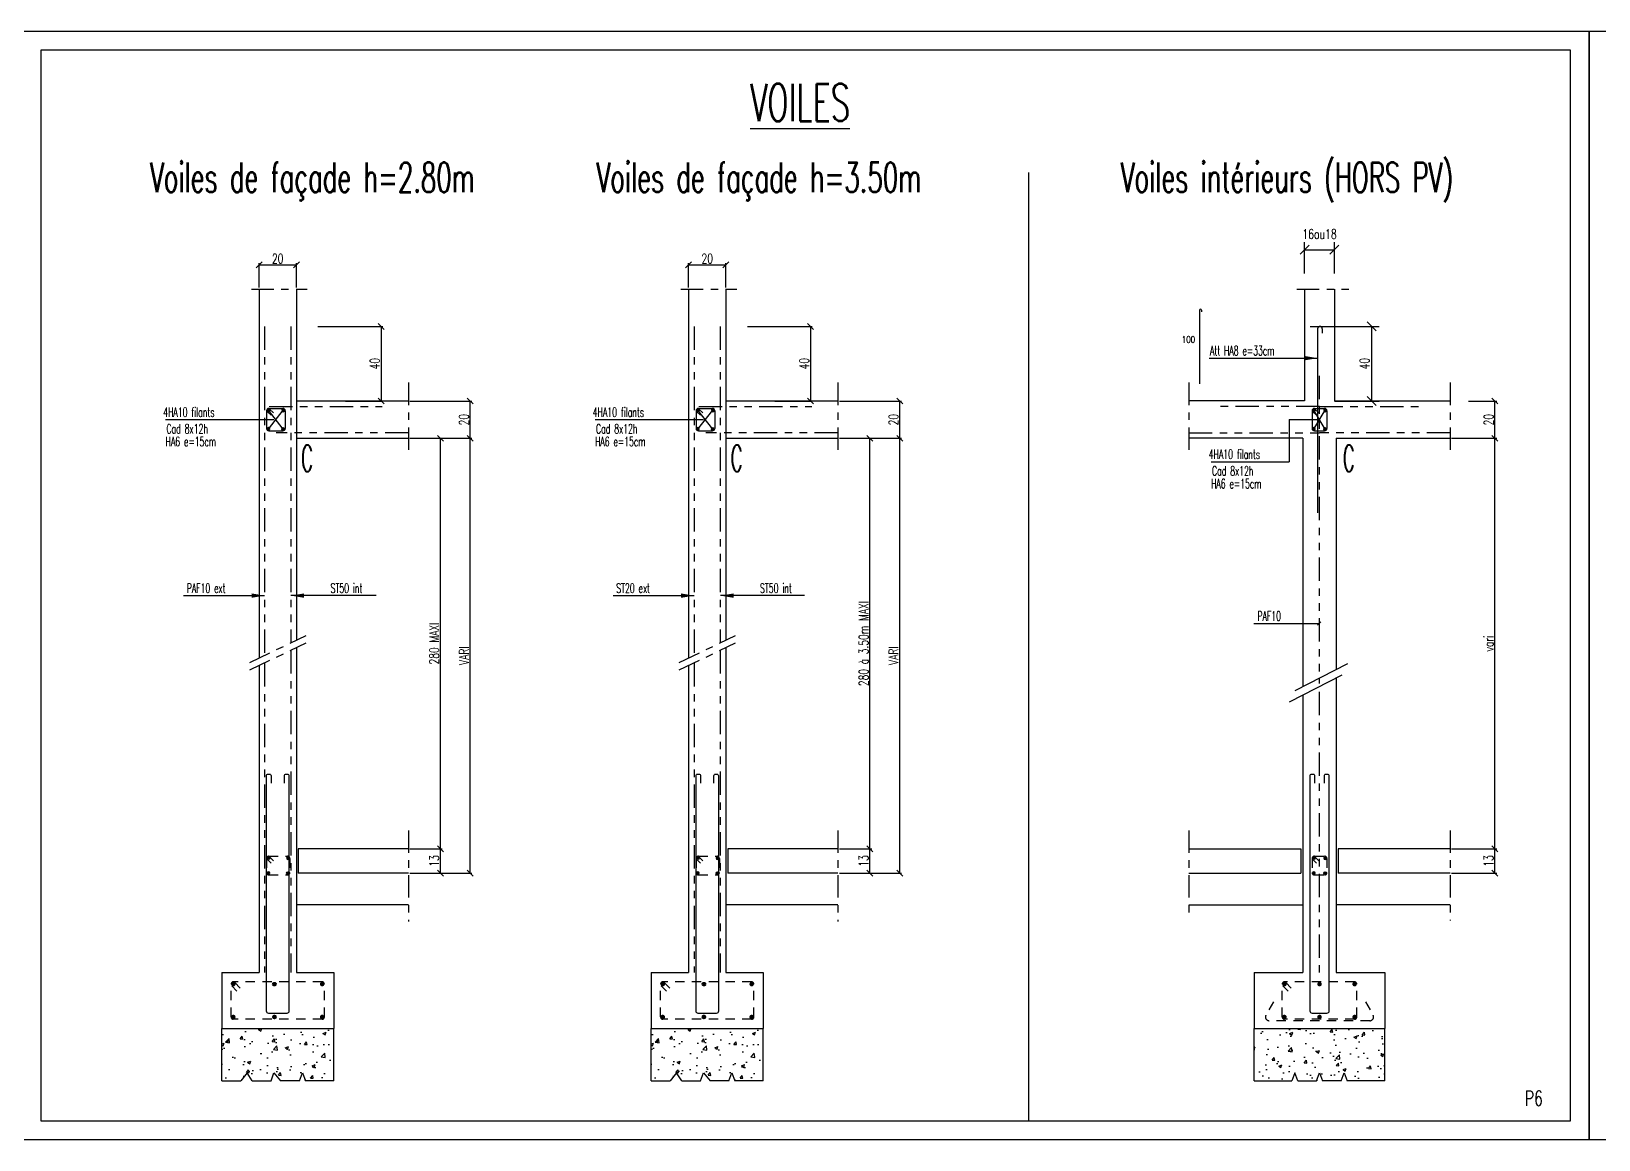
# Model space of a CAD drawing. Extents: x 308 to 787, y -199 to -146.
# Drawn here: x 598.09 to 619.09, y -169.39 to -154.54 of the extents above; entities that cross this region are included whole.
import ezdxf

# ---------------------------------------------------------------- set-up
doc = ezdxf.new("R2010")
doc.units = 0
doc.header["$LTSCALE"] = 0.5
doc.header["$MEASUREMENT"] = 0
for name, pattern in [('AXES2', [1.125, 0.75, -0.125, 0.125, -0.125]), ('DISCONTINU2', [0.375, 0.25, -0.125]), ('PHANTOM2', [1.25, 0.625, -0.125, 0.125, -0.125, 0.125, -0.125])]:
    doc.linetypes.add(name, pattern=pattern)
doc.layers.get('0').update_dxf_attribs({"linetype": 'CONTINUOUS'})
doc.layers.get('DEFPOINTS').update_dxf_attribs({"linetype": 'CONTINUOUS'})
for name, color, linetype in [('AXES', 6, 'AXES2'), ('CADRE-CART', 7, 'CONTINUOUS'), ('COTATION', 7, 'CONTINUOUS'), ('FERRAILLAGE', 1, 'CONTINUOUS'), ('HABILLAGE', 7, 'CONTINUOUS'), ('I84 - FERRAILLAGE', 1, 'CONTINUOUS'), ('POCHAGE', 254, 'CONTINUOUS'), ('RDC', 7, 'DISCONTINU2'), ('Texte', 7, 'CONTINUOUS')]:
    doc.layers.add(name, color=color, linetype=linetype)
doc.styles.add('ROMANS8', font='romans.shx', dxfattribs={"width": 0.7})
doc.styles.get("Standard").update_dxf_attribs({"font": 'txt.shx'})
doc.dimstyles.new('CM-50°', dxfattribs={"dimscale": 0.1, "dimtxt": 1.3, "dimasz": 1.2, "dimexe": 1, "dimexo": 0, "dimgap": 0.3, "dimtad": 1, "dimzin": 0, "dimdsep": 46, "dimtxsty": 'ROMANS8', "dimblk": 'OBLIQUE', "dimcen": 0.5, "dimclrt": 1, "dimazin": 0, "dimtfac": 1, "dimtmove": 2, "dimatfit": 3, "dimfxl": 0, "dimtolj": 1, "dimtzin": 0, "dimarcsym": 0})
doc.dimstyles.new('I84 1-20 cm', dxfattribs={"dimscale": 0.4, "dimtxt": 0.32, "dimasz": 0.2, "dimexe": 0.06, "dimexo": 0.05, "dimgap": 0.05, "dimtad": 1, "dimdec": 1, "dimlfac": 40, "dimzin": 9, "dimdsep": 46, "dimtxsty": 'ROMANS8', "dimblk": 'OBLIQUE', "dimcen": 0.09, "dimclrd": 256, "dimclre": 256, "dimclrt": 1, "dimadec": 0, "dimazin": 0, "dimtfac": 1, "dimtdec": 1, "dimtofl": 0, "dimtmove": 2, "dimatfit": 3, "dimfxl": 0, "dimtolj": 1, "dimtzin": 0, "dimarcsym": 0})

# ---------------------------------------------------------------- blocks, each defined once
blk = doc.blocks.new('A$C27DF6537')
at = {"layer": 'I84 - FERRAILLAGE', "linetype": 'Continuous'}
blk.add_hatch(color=256, dxfattribs=at).paths.add_polyline_path([(0.0075, 0, 1), (-0.0075, 0, 1)])
blk.add_circle((0, 0), 0.0075, dxfattribs=at)
blk = doc.blocks.new('_Oblique')
at = {"layer": 'COTATION', "color": 0, "lineweight": -2}
blk.add_line((-0.5, -0.5), (0.5, 0.5), dxfattribs=at)
blk = doc.blocks.new('*D816')
at = {"layer": 'COTATION', "lineweight": -2, "transparency": 16777216}
for p, q in [((601.932, -158.493), (602.802, -158.493)), ((602.778, -158.493), (602.778, -159.493)), ((602.3, -159.493), (602.802, -159.493))]:
    blk.add_line(p, q, dxfattribs=at)
at = {"layer": 'DEFPOINTS', "color": 0, "transparency": 16777216}
for p in [(601.912, -158.493), (602.28, -159.493), (602.778, -159.493)]:
    blk.add_point(p, dxfattribs=at)
at = {"layer": 'COTATION', "lineweight": -2, "transparency": 16777216, "xscale": 0.08000000000000002, "yscale": 0.08000000000000002, "zscale": 0.08000000000000002}
for p, rotation in [((602.778, -158.493), 90), ((602.778, -159.493), 270)]:
    blk.add_blockref('_Oblique', p, dxfattribs=dict(at, rotation=rotation))
at = {"layer": 'COTATION', "color": 1, "transparency": 16777216, "insert": (602.694, -158.993), "char_height": 0.128, "attachment_point": 5, "rotation": 90, "style": 'ROMANS8'}
blk.add_mtext('\\A1;40', dxfattribs=at)
blk = doc.blocks.new('*D817')
at = {"layer": 'DEFPOINTS', "color": 0, "transparency": 16777216}
for p in [(615.553, -157.466), (615.153, -157.784), (615.553, -157.784)]:
    blk.add_point(p, dxfattribs=at)
at = {"layer": 'FERRAILLAGE', "color": 0, "lineweight": -2, "transparency": 16777216}
for p, q in [((615.153, -157.784), (615.153, -157.366)), ((615.153, -157.466), (615.553, -157.466)), ((615.553, -157.784), (615.553, -157.366))]:
    blk.add_line(p, q, dxfattribs=at)
at = {"layer": 'FERRAILLAGE', "color": 0, "lineweight": -2, "transparency": 16777216, "xscale": 0.12, "yscale": 0.12, "zscale": 0.12, "rotation": 180}
blk.add_blockref('_Oblique', (615.153, -157.466), dxfattribs=at)
at = {"layer": 'FERRAILLAGE', "color": 0, "lineweight": -2, "transparency": 16777216, "xscale": 0.12, "yscale": 0.12, "zscale": 0.12}
blk.add_blockref('_Oblique', (615.553, -157.466), dxfattribs=at)
at = {"layer": 'FERRAILLAGE', "color": 1, "transparency": 16777216, "insert": (615.353, -157.256), "char_height": 0.13, "attachment_point": 5, "style": 'ROMANS8'}
blk.add_mtext('\\A1;16ou18', dxfattribs=at)
blk = doc.blocks.new('*D818')
at = {"layer": 'DEFPOINTS', "color": 0, "transparency": 16777216}
for p in [(615.228, -158.493), (615.553, -159.493), (616.051, -159.493)]:
    blk.add_point(p, dxfattribs=at)
at = {"layer": 'FERRAILLAGE', "color": 0, "lineweight": -2, "transparency": 16777216}
for p, q in [((615.228, -158.493), (616.151, -158.493)), ((616.051, -158.493), (616.051, -159.493)), ((615.553, -159.493), (616.151, -159.493))]:
    blk.add_line(p, q, dxfattribs=at)
at = {"layer": 'FERRAILLAGE', "color": 0, "lineweight": -2, "transparency": 16777216, "xscale": 0.12, "yscale": 0.12, "zscale": 0.12}
for p, rotation in [((616.051, -158.493), 90), ((616.051, -159.493), 270)]:
    blk.add_blockref('_Oblique', p, dxfattribs=dict(at, rotation=rotation))
at = {"layer": 'FERRAILLAGE', "color": 1, "transparency": 16777216, "insert": (615.956, -158.993), "char_height": 0.13, "attachment_point": 5, "rotation": 90, "style": 'ROMANS8'}
blk.add_mtext('\\A1;40', dxfattribs=at)
blk = doc.blocks.new('*D819')
at = {"layer": 'COTATION', "lineweight": -2, "transparency": 16777216}
for p, q in [((617.123, -165.493), (617.727, -165.493)), ((617.703, -165.818), (617.703, -165.493)), ((617.123, -165.818), (617.727, -165.818))]:
    blk.add_line(p, q, dxfattribs=at)
at = {"layer": 'DEFPOINTS', "color": 0, "transparency": 16777216}
for p in [(617.103, -165.493), (617.703, -165.493), (617.103, -165.818)]:
    blk.add_point(p, dxfattribs=at)
at = {"layer": 'COTATION', "lineweight": -2, "transparency": 16777216, "xscale": 0.08000000000000002, "yscale": 0.08000000000000002, "zscale": 0.08000000000000002}
for p, rotation in [((617.703, -165.493), 90), ((617.703, -165.818), 270)]:
    blk.add_blockref('_Oblique', p, dxfattribs=dict(at, rotation=rotation))
at = {"layer": 'COTATION', "color": 1, "transparency": 16777216, "insert": (617.619, -165.655), "char_height": 0.128, "attachment_point": 5, "rotation": 90, "style": 'ROMANS8'}
blk.add_mtext('\\A1;13', dxfattribs=at)
blk = doc.blocks.new('*D820')
at = {"layer": 'COTATION', "lineweight": -2, "transparency": 16777216}
for p, q in [((617.123, -159.993), (617.727, -159.993)), ((617.703, -165.493), (617.703, -159.993)), ((617.123, -165.493), (617.727, -165.493))]:
    blk.add_line(p, q, dxfattribs=at)
at = {"layer": 'DEFPOINTS', "color": 0, "transparency": 16777216}
for p in [(617.103, -159.993), (617.703, -159.993), (617.103, -165.493)]:
    blk.add_point(p, dxfattribs=at)
at = {"layer": 'COTATION', "lineweight": -2, "transparency": 16777216, "xscale": 0.08000000000000002, "yscale": 0.08000000000000002, "zscale": 0.08000000000000002}
for p, rotation in [((617.703, -159.993), 90), ((617.703, -165.493), 270)]:
    blk.add_blockref('_Oblique', p, dxfattribs=dict(at, rotation=rotation))
at = {"layer": 'COTATION', "color": 1, "transparency": 16777216, "insert": (617.619, -162.743), "char_height": 0.128, "attachment_point": 5, "rotation": 90, "style": 'ROMANS8'}
blk.add_mtext('\\A1;vari', dxfattribs=at)
blk = doc.blocks.new('*D804')
at = {"layer": 'DEFPOINTS', "color": 0, "transparency": 16777216}
for p in [(603.144, -165.493), (603.574, -165.493), (603.144, -165.818)]:
    blk.add_point(p, dxfattribs=at)
at = {"layer": 'POCHAGE', "lineweight": -2, "transparency": 16777216}
for p, q in [((603.164, -165.493), (603.598, -165.493)), ((603.574, -165.818), (603.574, -165.493)), ((603.164, -165.818), (603.598, -165.818))]:
    blk.add_line(p, q, dxfattribs=at)
at = {"layer": 'POCHAGE', "lineweight": -2, "transparency": 16777216, "xscale": 0.08000000000000002, "yscale": 0.08000000000000002, "zscale": 0.08000000000000002}
for p, rotation in [((603.574, -165.493), 90), ((603.574, -165.818), 270)]:
    blk.add_blockref('_Oblique', p, dxfattribs=dict(at, rotation=rotation))
at = {"layer": 'POCHAGE', "color": 1, "transparency": 16777216, "insert": (603.49, -165.655), "char_height": 0.128, "attachment_point": 5, "rotation": 90, "style": 'ROMANS8'}
blk.add_mtext('\\A1;13', dxfattribs=at)
blk = doc.blocks.new('*D805')
at = {"layer": 'COTATION', "lineweight": -2, "transparency": 16777216}
for p, q in [((603.164, -159.993), (603.598, -159.993)), ((603.574, -165.493), (603.574, -159.993)), ((603.164, -165.493), (603.598, -165.493))]:
    blk.add_line(p, q, dxfattribs=at)
at = {"layer": 'DEFPOINTS', "color": 0, "transparency": 16777216}
for p in [(603.144, -159.993), (603.574, -159.993), (603.144, -165.493)]:
    blk.add_point(p, dxfattribs=at)
at = {"layer": 'COTATION', "lineweight": -2, "transparency": 16777216, "xscale": 0.08000000000000002, "yscale": 0.08000000000000002, "zscale": 0.08000000000000002}
for p, rotation in [((603.574, -159.993), 90), ((603.574, -165.493), 270)]:
    blk.add_blockref('_Oblique', p, dxfattribs=dict(at, rotation=rotation))
at = {"layer": 'COTATION', "color": 1, "transparency": 16777216, "insert": (603.49, -162.743), "char_height": 0.128, "attachment_point": 5, "rotation": 90, "style": 'ROMANS8'}
blk.add_mtext('\\A1;280 MAXI', dxfattribs=at)
blk = doc.blocks.new('*D806')
at = {"layer": 'COTATION', "lineweight": -2, "transparency": 16777216}
for p, q in [((603.411, -159.993), (603.997, -159.993)), ((603.973, -165.818), (603.973, -159.993)), ((603.395, -165.818), (603.997, -165.818))]:
    blk.add_line(p, q, dxfattribs=at)
at = {"layer": 'DEFPOINTS', "color": 0, "transparency": 16777216}
for p in [(603.391, -159.993), (603.973, -159.993), (603.375, -165.818)]:
    blk.add_point(p, dxfattribs=at)
at = {"layer": 'COTATION', "lineweight": -2, "transparency": 16777216, "xscale": 0.08000000000000002, "yscale": 0.08000000000000002, "zscale": 0.08000000000000002}
for p, rotation in [((603.973, -159.993), 90), ((603.973, -165.818), 270)]:
    blk.add_blockref('_Oblique', p, dxfattribs=dict(at, rotation=rotation))
at = {"layer": 'COTATION', "color": 1, "transparency": 16777216, "insert": (603.889, -162.905), "char_height": 0.128, "attachment_point": 5, "rotation": 90, "style": 'ROMANS8'}
blk.add_mtext('\\A1;VARI', dxfattribs=at)
blk = doc.blocks.new('*D807')
at = {"layer": 'COTATION', "lineweight": -2, "transparency": 16777216}
for p, q in [((603.164, -159.493), (603.997, -159.493)), ((603.973, -159.993), (603.973, -159.493)), ((603.411, -159.993), (603.997, -159.993))]:
    blk.add_line(p, q, dxfattribs=at)
at = {"layer": 'DEFPOINTS', "color": 0, "transparency": 16777216}
for p in [(603.144, -159.493), (603.973, -159.493), (603.391, -159.993)]:
    blk.add_point(p, dxfattribs=at)
at = {"layer": 'COTATION', "lineweight": -2, "transparency": 16777216, "xscale": 0.08000000000000002, "yscale": 0.08000000000000002, "zscale": 0.08000000000000002}
for p, rotation in [((603.973, -159.493), 90), ((603.973, -159.993), 270)]:
    blk.add_blockref('_Oblique', p, dxfattribs=dict(at, rotation=rotation))
at = {"layer": 'COTATION', "color": 1, "transparency": 16777216, "insert": (603.889, -159.743), "char_height": 0.128, "attachment_point": 5, "rotation": 90, "style": 'ROMANS8'}
blk.add_mtext('\\A1;20', dxfattribs=at)
blk = doc.blocks.new('*D808')
at = {"layer": 'COTATION', "lineweight": -2, "transparency": 16777216}
for p, q in [((601.144, -157.973), (601.144, -157.645)), ((601.144, -157.669), (601.644, -157.669)), ((601.644, -157.973), (601.644, -157.645))]:
    blk.add_line(p, q, dxfattribs=at)
at = {"layer": 'DEFPOINTS', "color": 0, "transparency": 16777216}
for p in [(601.644, -157.669), (601.144, -157.993), (601.644, -157.993)]:
    blk.add_point(p, dxfattribs=at)
at = {"layer": 'COTATION', "lineweight": -2, "transparency": 16777216, "xscale": 0.08000000000000002, "yscale": 0.08000000000000002, "zscale": 0.08000000000000002, "rotation": 180}
blk.add_blockref('_Oblique', (601.144, -157.669), dxfattribs=at)
at = {"layer": 'COTATION', "lineweight": -2, "transparency": 16777216, "xscale": 0.08000000000000002, "yscale": 0.08000000000000002, "zscale": 0.08000000000000002}
blk.add_blockref('_Oblique', (601.644, -157.669), dxfattribs=at)
at = {"layer": 'COTATION', "color": 1, "transparency": 16777216, "insert": (601.394, -157.585), "char_height": 0.128, "attachment_point": 5, "style": 'ROMANS8'}
blk.add_mtext('\\A1;20', dxfattribs=at)
blk = doc.blocks.new('*D809')
at = {"layer": 'COTATION', "lineweight": -2, "transparency": 16777216}
for p, q in [((617.347, -159.493), (617.727, -159.493)), ((617.703, -159.993), (617.703, -159.493)), ((617.123, -159.993), (617.727, -159.993))]:
    blk.add_line(p, q, dxfattribs=at)
at = {"layer": 'DEFPOINTS', "color": 0, "transparency": 16777216}
for p in [(617.327, -159.493), (617.703, -159.493), (617.103, -159.993)]:
    blk.add_point(p, dxfattribs=at)
at = {"layer": 'COTATION', "lineweight": -2, "transparency": 16777216, "xscale": 0.08000000000000002, "yscale": 0.08000000000000002, "zscale": 0.08000000000000002}
for p, rotation in [((617.703, -159.493), 90), ((617.703, -159.993), 270)]:
    blk.add_blockref('_Oblique', p, dxfattribs=dict(at, rotation=rotation))
at = {"layer": 'COTATION', "color": 1, "transparency": 16777216, "insert": (617.619, -159.743), "char_height": 0.128, "attachment_point": 5, "rotation": 90, "style": 'ROMANS8'}
blk.add_mtext('\\A1;20', dxfattribs=at)
blk = doc.blocks.new('*D810')
at = {"layer": 'COTATION', "lineweight": -2, "transparency": 16777216}
for p, q in [((607.687, -158.493), (608.557, -158.493)), ((608.533, -158.493), (608.533, -159.493)), ((608.055, -159.493), (608.557, -159.493))]:
    blk.add_line(p, q, dxfattribs=at)
at = {"layer": 'DEFPOINTS', "color": 0, "transparency": 16777216}
for p in [(607.667, -158.493), (608.035, -159.493), (608.533, -159.493)]:
    blk.add_point(p, dxfattribs=at)
at = {"layer": 'COTATION', "lineweight": -2, "transparency": 16777216, "xscale": 0.08000000000000002, "yscale": 0.08000000000000002, "zscale": 0.08000000000000002}
for p, rotation in [((608.533, -158.493), 90), ((608.533, -159.493), 270)]:
    blk.add_blockref('_Oblique', p, dxfattribs=dict(at, rotation=rotation))
at = {"layer": 'COTATION', "color": 1, "transparency": 16777216, "insert": (608.449, -158.993), "char_height": 0.128, "attachment_point": 5, "rotation": 90, "style": 'ROMANS8'}
blk.add_mtext('\\A1;40', dxfattribs=at)
blk = doc.blocks.new('*D811')
at = {"layer": 'COTATION', "lineweight": -2, "transparency": 16777216}
for p, q in [((608.919, -165.493), (609.353, -165.493)), ((609.329, -165.818), (609.329, -165.493)), ((608.919, -165.818), (609.353, -165.818))]:
    blk.add_line(p, q, dxfattribs=at)
at = {"layer": 'DEFPOINTS', "color": 0, "transparency": 16777216}
for p in [(608.899, -165.493), (609.329, -165.493), (608.899, -165.818)]:
    blk.add_point(p, dxfattribs=at)
at = {"layer": 'COTATION', "lineweight": -2, "transparency": 16777216, "xscale": 0.08000000000000002, "yscale": 0.08000000000000002, "zscale": 0.08000000000000002}
for p, rotation in [((609.329, -165.493), 90), ((609.329, -165.818), 270)]:
    blk.add_blockref('_Oblique', p, dxfattribs=dict(at, rotation=rotation))
at = {"layer": 'COTATION', "color": 1, "transparency": 16777216, "insert": (609.245, -165.655), "char_height": 0.128, "attachment_point": 5, "rotation": 90, "style": 'ROMANS8'}
blk.add_mtext('\\A1;13', dxfattribs=at)
blk = doc.blocks.new('*D812')
at = {"layer": 'COTATION', "lineweight": -2, "transparency": 16777216}
for p, q in [((608.919, -159.993), (609.353, -159.993)), ((609.329, -165.493), (609.329, -159.993)), ((608.919, -165.493), (609.353, -165.493))]:
    blk.add_line(p, q, dxfattribs=at)
at = {"layer": 'DEFPOINTS', "color": 0, "transparency": 16777216}
for p in [(608.899, -159.993), (609.329, -159.993), (608.899, -165.493)]:
    blk.add_point(p, dxfattribs=at)
at = {"layer": 'COTATION', "lineweight": -2, "transparency": 16777216, "xscale": 0.08000000000000002, "yscale": 0.08000000000000002, "zscale": 0.08000000000000002}
for p, rotation in [((609.329, -159.993), 90), ((609.329, -165.493), 270)]:
    blk.add_blockref('_Oblique', p, dxfattribs=dict(at, rotation=rotation))
at = {"layer": 'COTATION', "color": 1, "transparency": 16777216, "insert": (609.245, -162.743), "char_height": 0.128, "attachment_point": 5, "rotation": 90, "style": 'ROMANS8'}
blk.add_mtext('\\A1;280 à 3.50m MAXI', dxfattribs=at)
blk = doc.blocks.new('*D813')
at = {"layer": 'COTATION', "lineweight": -2, "transparency": 16777216}
for p, q in [((609.166, -159.993), (609.752, -159.993)), ((609.728, -165.818), (609.728, -159.993)), ((609.15, -165.818), (609.752, -165.818))]:
    blk.add_line(p, q, dxfattribs=at)
at = {"layer": 'DEFPOINTS', "color": 0, "transparency": 16777216}
for p in [(609.146, -159.993), (609.728, -159.993), (609.13, -165.818)]:
    blk.add_point(p, dxfattribs=at)
at = {"layer": 'COTATION', "lineweight": -2, "transparency": 16777216, "xscale": 0.08000000000000002, "yscale": 0.08000000000000002, "zscale": 0.08000000000000002}
for p, rotation in [((609.728, -159.993), 90), ((609.728, -165.818), 270)]:
    blk.add_blockref('_Oblique', p, dxfattribs=dict(at, rotation=rotation))
at = {"layer": 'COTATION', "color": 1, "transparency": 16777216, "insert": (609.644, -162.905), "char_height": 0.128, "attachment_point": 5, "rotation": 90, "style": 'ROMANS8'}
blk.add_mtext('\\A1;VARI', dxfattribs=at)
blk = doc.blocks.new('*D814')
at = {"layer": 'COTATION', "lineweight": -2, "transparency": 16777216}
for p, q in [((608.919, -159.493), (609.752, -159.493)), ((609.728, -159.993), (609.728, -159.493)), ((609.166, -159.993), (609.752, -159.993))]:
    blk.add_line(p, q, dxfattribs=at)
at = {"layer": 'DEFPOINTS', "color": 0, "transparency": 16777216}
for p in [(608.899, -159.493), (609.728, -159.493), (609.146, -159.993)]:
    blk.add_point(p, dxfattribs=at)
at = {"layer": 'COTATION', "lineweight": -2, "transparency": 16777216, "xscale": 0.08000000000000002, "yscale": 0.08000000000000002, "zscale": 0.08000000000000002}
for p, rotation in [((609.728, -159.493), 90), ((609.728, -159.993), 270)]:
    blk.add_blockref('_Oblique', p, dxfattribs=dict(at, rotation=rotation))
at = {"layer": 'COTATION', "color": 1, "transparency": 16777216, "insert": (609.644, -159.743), "char_height": 0.128, "attachment_point": 5, "rotation": 90, "style": 'ROMANS8'}
blk.add_mtext('\\A1;20', dxfattribs=at)
blk = doc.blocks.new('*D815')
at = {"layer": 'COTATION', "lineweight": -2, "transparency": 16777216}
for p, q in [((606.899, -157.973), (606.899, -157.645)), ((606.899, -157.669), (607.399, -157.669)), ((607.399, -157.973), (607.399, -157.645))]:
    blk.add_line(p, q, dxfattribs=at)
at = {"layer": 'DEFPOINTS', "color": 0, "transparency": 16777216}
for p in [(607.399, -157.669), (606.899, -157.993), (607.399, -157.993)]:
    blk.add_point(p, dxfattribs=at)
at = {"layer": 'COTATION', "lineweight": -2, "transparency": 16777216, "xscale": 0.08000000000000002, "yscale": 0.08000000000000002, "zscale": 0.08000000000000002, "rotation": 180}
blk.add_blockref('_Oblique', (606.899, -157.669), dxfattribs=at)
at = {"layer": 'COTATION', "lineweight": -2, "transparency": 16777216, "xscale": 0.08000000000000002, "yscale": 0.08000000000000002, "zscale": 0.08000000000000002}
blk.add_blockref('_Oblique', (607.399, -157.669), dxfattribs=at)
at = {"layer": 'COTATION', "color": 1, "transparency": 16777216, "insert": (607.149, -157.585), "char_height": 0.128, "attachment_point": 5, "style": 'ROMANS8'}
blk.add_mtext('\\A1;20', dxfattribs=at)

msp = doc.modelspace()

# ---------------------------------------------------------------- hatches: boundary and pattern name
at = {"layer": 'FERRAILLAGE'}
h = msp.add_hatch(dxfattribs=at)
h.set_pattern_fill('AR-CONC', scale=0.06, style=0)
h.set_pattern_definition([(50, (517.7812, -250.01714), (0.4303561, -0.0376513), [0.045, -0.495]), (355, (517.7812, -250.01714), (-0.0832508, 0.4513153), [0.036, -0.396]), (100.4514, (517.81705, -250.0203), (0.3471056, 0.4136637), [0.0382441, -0.4206853]), (46.1842, (517.7812, -249.89714), (0.6403446, -0.0993114), [0.0675, -0.7425]), (96.6356, (517.83455, -249.9054), (0.5607976, 0.5844707), [0.057366, -0.6310278]), (351.1842, (517.7812, -249.89714), (0.560797, 0.584471), [0.054, -0.594]), (21, (517.8412, -249.92714), (0.3581442, -0.2415713), [0.045, -0.495]), (326, (517.8412, -249.92714), (0.1459892, 0.43509), [0.036, -0.396]), (71.4514, (517.87103, -249.94727), (0.5041336, 0.1935183), [0.0382441, -0.4206853]), (37.5, (517.78118, -250.01714), (0.00729591, 0.19973631), [0, -0.3912, 0, -0.402, 0, -0.3975]), (7.5, (517.78118, -250.01714), (0.15784172, 0.23664703), [0, -0.2292, 0, -0.3822, 0, -0.1515]), (327.5, (517.64738, -250.01714), (0.32029346, -0.01353292), [0, -0.15, 0, -0.468, 0, -0.621]), (317.5, (517.58738, -250.01714), (0.3499117, 0.060063), [0, -0.195, 0, -0.3108, 0, -0.441])])
h.paths.add_polyline_path([(600.644, -167.9012), (600.644, -168.6012), (600.899, -168.6012), (600.9839, -168.4945), (601.0529, -168.6012), (601.304, -168.6012), (601.344, -168.4945), (601.4329, -168.6012), (601.6852, -168.6012), (601.7253, -168.4944), (601.7641, -168.6012), (602.144, -168.6012), (602.144, -167.9012)])
h = msp.add_hatch(dxfattribs=at)
h.set_pattern_fill('AR-CONC', scale=0.06, style=0)
h.set_pattern_definition([(50, (523.53606, -250.01714), (0.4303561, -0.0376513), [0.045, -0.495]), (355, (523.53606, -250.01714), (-0.0832508, 0.4513153), [0.036, -0.396]), (100.4514, (523.57192, -250.0203), (0.3471056, 0.4136637), [0.0382441, -0.4206853]), (46.1842, (523.53606, -249.89714), (0.6403446, -0.0993114), [0.0675, -0.7425]), (96.6356, (523.5894, -249.9054), (0.5607976, 0.5844707), [0.057366, -0.6310278]), (351.1842, (523.53606, -249.89714), (0.560797, 0.584471), [0.054, -0.594]), (21, (523.59606, -249.92714), (0.3581442, -0.2415713), [0.045, -0.495]), (326, (523.59606, -249.92714), (0.1459892, 0.43509), [0.036, -0.396]), (71.4514, (523.6259, -249.94727), (0.5041336, 0.1935183), [0.0382441, -0.4206853]), (37.5, (523.53606, -250.01714), (0.00729591, 0.19973631), [0, -0.3912, 0, -0.402, 0, -0.3975]), (7.5, (523.53606, -250.01714), (0.15784172, 0.23664703), [0, -0.2292, 0, -0.3822, 0, -0.1515]), (327.5, (523.40226, -250.01714), (0.32029346, -0.01353292), [0, -0.15, 0, -0.468, 0, -0.621]), (317.5, (523.34226, -250.01714), (0.3499117, 0.060063), [0, -0.195, 0, -0.3108, 0, -0.441])])
h.paths.add_polyline_path([(606.3989, -167.9012), (606.3989, -168.6012), (606.6538, -168.6012), (606.7387, -168.4945), (606.8077, -168.6012), (607.0588, -168.6012), (607.0989, -168.4945), (607.1877, -168.6012), (607.4401, -168.6012), (607.4801, -168.4944), (607.519, -168.6012), (607.8989, -168.6012), (607.8989, -167.9012)])
h = msp.add_hatch(dxfattribs=at)
h.set_pattern_fill('AR-CONC', scale=0.06, style=0)
h.set_pattern_definition([(50, (584.91067, -169.71185), (0.430356, -0.0376513), [0.045, -0.495]), (355, (584.91067, -169.71185), (-0.083251, 0.451315), [0.036, -0.396]), (100.4514, (584.94653, -169.715), (0.3471056, 0.413664), [0.038244, -0.420685]), (46.1842, (584.91067, -169.59185), (0.640345, -0.099311), [0.0675, -0.7425]), (96.6356, (584.964, -169.6001), (0.560798, 0.584471), [0.057366, -0.631028]), (351.1842, (584.91067, -169.59185), (0.560797, 0.584471), [0.054, -0.594]), (21, (584.97067, -169.62185), (0.3581442, -0.2415713), [0.045, -0.495]), (326, (584.97067, -169.62185), (0.145989, 0.43509), [0.036, -0.396]), (71.4514, (585.0005, -169.642), (0.5041336, 0.1935183), [0.038244, -0.420685]), (37.5, (584.91067, -169.71185), (0.0072959, 0.1997363), [0, -0.3912, 0, -0.402, 0, -0.3975]), (7.5, (584.91067, -169.71185), (0.1578417, 0.236647), [0, -0.2292, 0, -0.3822, 0, -0.1515]), (327.5, (584.77687, -169.71185), (0.3202935, -0.0135329), [0, -0.15, 0, -0.468, 0, -0.621]), (317.5, (584.71687, -169.71185), (0.3499117, 0.060063), [0, -0.195, 0, -0.3108, 0, -0.441])])
h.paths.add_polyline_path([(614.4777, -167.9012), (614.4777, -168.6012), (614.9827, -168.6012), (615.0215, -168.4945), (615.0616, -168.6012), (615.3127, -168.6012), (615.3527, -168.4945), (615.3916, -168.6012), (615.6439, -168.6012), (615.684, -168.4945), (615.7228, -168.6012), (616.2277, -168.6012), (616.2277, -167.9012)])

# ---------------------------------------------------------------- linework, layer by layer
at = {"color": 4}
for points in [[(618.9678, -169.39), (618.9678, -154.54), (597.9678, -154.54), (597.9678, -169.39)], [(639.9678, -169.39), (639.9678, -154.54), (618.9678, -154.54), (618.9678, -169.39)]]:
    msp.add_lwpolyline(points, close=True, dxfattribs=at)
at = {"color": 7}
msp.add_lwpolyline([(598.2178, -169.14), (618.7178, -169.14), (618.7178, -154.79), (598.2178, -154.79)], close=True, dxfattribs=at)
at = {"layer": 'AXES', "color": 6, "ltscale": 0.8}
for p, q in [((601.0404, -157.9928), (601.7889, -157.9928)), ((606.7953, -157.9928), (607.5437, -157.9928)), ((615.0491, -157.9928), (615.7476, -157.9928)), ((603.144, -159.2465), (603.144, -160.1999)), ((608.8989, -159.2465), (608.8989, -160.1999)), ((613.6027, -159.2465), (613.6027, -160.2)), ((613.6027, -159.2465), (613.6027, -160.2)), ((617.1027, -159.2465), (617.1027, -160.2)), ((601.0188, -162.9968), (601.7739, -162.6353)), ((601.0188, -163.0968), (601.7739, -162.7353)), ((606.7737, -162.9968), (607.5288, -162.6353)), ((606.7737, -163.0968), (607.5288, -162.7353)), ((603.144, -165.2465), (603.144, -166.4676)), ((608.8989, -165.2465), (608.8989, -166.4676)), ((613.6027, -165.2465), (613.6027, -166.4049)), ((617.1027, -165.2465), (617.1027, -166.4536))]:
    msp.add_line(p, q, dxfattribs=at)
at = {"layer": 'CADRE-CART'}
msp.add_line((611.4591, -169.14), (611.4591, -156.4294), dxfattribs=at)
at = {"layer": 'FERRAILLAGE', "color": 3}
for p, q in [((601.144, -157.9928), (601.144, -162.9369)), ((601.644, -157.9928), (601.644, -162.6975)), ((606.8989, -157.9928), (606.8989, -162.9369)), ((607.3989, -157.9928), (607.3989, -162.6975)), ((615.1527, -157.9928), (615.1527, -159.4928)), ((615.5527, -157.9928), (615.5527, -159.4928)), ((601.644, -159.4928), (603.144, -159.4928)), ((607.3989, -159.4928), (608.8989, -159.4928)), ((615.1527, -159.4928), (613.6027, -159.4928)), ((615.5527, -159.4928), (617.1027, -159.4928)), ((601.644, -159.9928), (603.144, -159.9928)), ((607.3989, -159.9928), (608.8989, -159.9928)), ((615.1277, -159.9928), (613.6027, -159.9928)), ((615.1277, -159.9928), (615.1277, -163.3186)), ((615.5777, -159.9928), (617.1027, -159.9928)), ((615.5777, -159.9928), (615.5777, -163.0879)), ((601.644, -162.7974), (601.644, -167.1512)), ((607.3989, -162.7974), (607.3989, -167.1512)), ((601.144, -163.0368), (601.144, -167.1512)), ((606.8989, -163.0368), (606.8989, -167.1512)), ((615.5777, -163.2003), (615.5777, -167.1512)), ((615.1277, -163.431), (615.1277, -167.1512)), ((600.644, -167.1512), (601.144, -167.1512)), ((600.644, -167.1512), (600.644, -167.9012)), ((601.644, -167.1512), (602.144, -167.1512)), ((602.144, -167.1512), (602.144, -167.9012)), ((606.3989, -167.1512), (606.8989, -167.1512)), ((606.3989, -167.1512), (606.3989, -167.9012)), ((607.3989, -167.1512), (607.8989, -167.1512)), ((607.8989, -167.1512), (607.8989, -167.9012)), ((614.4777, -167.1512), (615.1277, -167.1512)), ((614.4777, -167.1512), (614.4777, -167.9012)), ((615.5777, -167.1512), (616.2277, -167.1512)), ((616.2277, -167.1512), (616.2277, -167.9012)), ((600.644, -167.9012), (602.144, -167.9012)), ((600.644, -168.6012), (600.644, -167.9012)), ((602.144, -168.6012), (602.144, -167.9012)), ((606.3989, -167.9012), (607.8989, -167.9012)), ((606.3989, -168.6012), (606.3989, -167.9012)), ((607.8989, -168.6012), (607.8989, -167.9012)), ((614.4777, -167.9012), (616.2277, -167.9012)), ((614.4777, -168.6012), (614.4777, -167.9012)), ((616.2277, -168.6012), (616.2277, -167.9012)), ((600.644, -168.6012), (600.899, -168.6012)), ((600.9839, -168.4945), (600.899, -168.6012)), ((601.0529, -168.6012), (600.9839, -168.4945)), ((601.0529, -168.6012), (601.3052, -168.6012)), ((601.304, -168.6012), (601.344, -168.4945)), ((601.344, -168.4945), (601.4329, -168.6012)), ((601.6852, -168.6012), (601.4329, -168.6012)), ((601.6852, -168.6012), (601.7253, -168.4944)), ((601.7253, -168.4944), (601.7641, -168.6012)), ((602.144, -168.6012), (601.7641, -168.6012)), ((606.3989, -168.6012), (606.6538, -168.6012)), ((606.7387, -168.4945), (606.6538, -168.6012)), ((606.8077, -168.6012), (606.7387, -168.4945)), ((606.8077, -168.6012), (607.0601, -168.6012)), ((607.0588, -168.6012), (607.0989, -168.4945)), ((607.0989, -168.4945), (607.1877, -168.6012)), ((607.4401, -168.6012), (607.1877, -168.6012)), ((607.4401, -168.6012), (607.4801, -168.4944)), ((607.4801, -168.4944), (607.519, -168.6012)), ((607.8989, -168.6012), (607.519, -168.6012)), ((614.4777, -168.6012), (614.9827, -168.6012)), ((615.0215, -168.4945), (614.9827, -168.6012)), ((615.0616, -168.6012), (615.0215, -168.4945)), ((615.0616, -168.6012), (615.3139, -168.6012)), ((615.3127, -168.6012), (615.3527, -168.4945)), ((615.3527, -168.4945), (615.3916, -168.6012)), ((615.6439, -168.6012), (615.3916, -168.6012)), ((615.6439, -168.6012), (615.684, -168.4945)), ((615.684, -168.4945), (615.7228, -168.6012)), ((616.2277, -168.6012), (615.7228, -168.6012))]:
    msp.add_line(p, q, dxfattribs=at)
at = {"layer": 'FERRAILLAGE'}
for p, q in [((613.7467, -158.2754), (613.7467, -159.2629)), ((613.7717, -158.2754), (613.7717, -158.2988)), ((615.3277, -158.5241), (615.3277, -160.9928)), ((615.3902, -158.5241), (615.3902, -158.5827)), ((601.2753, -159.5928), (601.4628, -159.5928)), ((607.0302, -159.5928), (607.2177, -159.5928)), ((615.284, -159.5928), (615.4215, -159.5928)), ((601.244, -159.6241), (601.244, -159.8616)), ((601.2515, -159.6314), (601.3049, -159.6833)), ((601.2828, -159.6001), (601.3361, -159.6521)), ((601.494, -159.624), (601.494, -159.8615)), ((606.9989, -159.6241), (606.9989, -159.8616)), ((607.0064, -159.6314), (607.0598, -159.6833)), ((607.0377, -159.6001), (607.091, -159.6521)), ((607.2489, -159.624), (607.2489, -159.8615)), ((615.2527, -159.6241), (615.2527, -159.8616)), ((615.2603, -159.6314), (615.3136, -159.6833)), ((615.2915, -159.6001), (615.3449, -159.6521)), ((615.4527, -159.6241), (615.4527, -159.8616)), ((601.2753, -159.8928), (601.4628, -159.8928)), ((607.0302, -159.8928), (607.2177, -159.8928)), ((615.284, -159.8928), (615.4215, -159.8928))]:
    msp.add_line(p, q, dxfattribs=at)
at = {"layer": 'FERRAILLAGE', "linetype": 'PHANTOM2'}
for p, q in [((601.219, -158.4928), (601.219, -162.8942)), ((601.569, -158.4928), (601.569, -162.7334)), ((606.9739, -158.4928), (606.9739, -162.8942)), ((607.3239, -158.4928), (607.3239, -162.7334)), ((615.3468, -159.1538), (615.3468, -163.2793)), ((601.2796, -159.5678), (602.794, -159.5678)), ((607.0344, -159.5678), (608.5489, -159.5678)), ((615.3527, -159.5678), (613.9527, -159.5678)), ((615.3527, -159.5678), (616.7527, -159.5678)), ((603.144, -159.9178), (601.3748, -159.9178)), ((608.8989, -159.9178), (607.1297, -159.9178)), ((613.6027, -159.9178), (615.3527, -159.9178)), ((617.1027, -159.9178), (615.3527, -159.9178)), ((601.569, -162.8333), (601.569, -167.1512)), ((607.3239, -162.8333), (607.3239, -167.1512)), ((601.219, -163.0065), (601.219, -167.1512)), ((606.9739, -163.0065), (606.9739, -167.1512)), ((615.3468, -163.3917), (615.3468, -167.1512))]:
    msp.add_line(p, q, dxfattribs=at)
at = {"layer": 'FERRAILLAGE', "color": 7}
for p, q in [((613.8762, -158.9189), (615.3277, -158.9189)), ((599.8925, -159.7428), (601.344, -159.7428)), ((601.4689, -159.8683), (601.2692, -159.6173)), ((601.2692, -159.8683), (601.4689, -159.6173)), ((605.6473, -159.7428), (607.0989, -159.7428)), ((607.2237, -159.8683), (607.0241, -159.6173)), ((607.0241, -159.8683), (607.2237, -159.6173)), ((614.9464, -159.7428), (614.9464, -160.3069)), ((614.9464, -159.7428), (615.3527, -159.7428)), ((615.4276, -159.8683), (615.2779, -159.6173)), ((615.2779, -159.8683), (615.4276, -159.6173)), ((613.9012, -160.3069), (614.9464, -160.3069)), ((600.1321, -162.1006), (601.219, -162.1006)), ((602.7147, -162.1006), (601.5715, -162.1006)), ((605.887, -162.1006), (606.9739, -162.1006)), ((608.4523, -162.1006), (607.3264, -162.1006)), ((614.4746, -162.4738), (615.3468, -162.4738)), ((603.144, -166.2428), (601.644, -166.2428)), ((608.8989, -166.2428), (607.3989, -166.2428)), ((613.6027, -166.2428), (615.1277, -166.2428)), ((617.1027, -166.2428), (615.5777, -166.2428))]:
    msp.add_line(p, q, dxfattribs=at)
at = {"layer": 'FERRAILLAGE', "color": 6}
for p, q in [((614.9501, -163.522), (615.6552, -163.1606)), ((615.0275, -163.37), (615.7326, -163.0085))]:
    msp.add_line(p, q, dxfattribs=at)
at = {"layer": 'FERRAILLAGE', "linetype": 'DISCONTINU2'}
for p, q in [((601.244, -165.6241), (601.244, -165.8116)), ((601.2515, -165.6314), (601.3049, -165.6833)), ((601.2753, -165.5928), (601.5255, -165.5928)), ((601.2828, -165.6001), (601.3361, -165.6521)), ((601.5568, -165.624), (601.5568, -165.8115)), ((606.9989, -165.6241), (606.9989, -165.8116)), ((607.0064, -165.6314), (607.0598, -165.6833)), ((607.0302, -165.5928), (607.2804, -165.5928)), ((607.0377, -165.6001), (607.091, -165.6521)), ((607.3116, -165.624), (607.3116, -165.8115)), ((615.2527, -165.6241), (615.2527, -165.8116)), ((615.2603, -165.6314), (615.3136, -165.6833)), ((615.284, -165.5928), (615.4215, -165.5928)), ((615.2915, -165.6001), (615.3449, -165.6521)), ((615.4527, -165.6241), (615.4527, -165.8116)), ((601.2753, -165.8428), (601.5255, -165.8428)), ((607.0302, -165.8428), (607.2804, -165.8428)), ((615.284, -165.8428), (615.4215, -165.8428)), ((600.769, -167.7462), (600.769, -167.3062)), ((600.778, -167.3278), (600.8478, -167.4025)), ((601.989, -167.2762), (600.799, -167.2762)), ((600.8178, -167.2831), (600.8913, -167.3619)), ((602.019, -167.7462), (602.019, -167.3062)), ((606.5239, -167.7462), (606.5239, -167.3062)), ((606.5329, -167.3278), (606.6027, -167.4025)), ((607.7439, -167.2762), (606.5539, -167.2762)), ((606.5727, -167.2831), (606.6462, -167.3619)), ((607.7739, -167.7462), (607.7739, -167.3062)), ((614.8527, -167.7462), (614.8527, -167.3062)), ((614.8618, -167.3278), (614.9315, -167.4025)), ((615.8227, -167.2762), (614.8827, -167.2762)), ((614.9016, -167.2831), (614.975, -167.3619)), ((615.8527, -167.7462), (615.8527, -167.3062)), ((614.738, -167.5426), (614.6349, -167.7212)), ((615.9675, -167.5426), (616.0706, -167.7212)), ((601.989, -167.7762), (600.799, -167.7762)), ((607.7439, -167.7762), (606.5539, -167.7762)), ((615.8227, -167.7762), (614.8827, -167.7762)), ((616.0273, -167.7962), (614.6782, -167.7962))]:
    msp.add_line(p, q, dxfattribs=at)
at = {"layer": 'FERRAILLAGE', "color": 0}
for p, q in [((601.669, -165.4928), (601.669, -165.8178)), ((603.144, -165.4928), (601.669, -165.4928)), ((607.4239, -165.4928), (607.4239, -165.8178)), ((608.8989, -165.4928), (607.4239, -165.4928)), ((613.6027, -165.4928), (615.1027, -165.4928)), ((615.1027, -165.4928), (615.1027, -165.8178)), ((617.1027, -165.4928), (615.6027, -165.4928)), ((615.6027, -165.4928), (615.6027, -165.8178)), ((603.144, -165.8178), (601.669, -165.8178)), ((608.8989, -165.8178), (607.4239, -165.8178)), ((613.6027, -165.8178), (615.1027, -165.8178)), ((617.1027, -165.8178), (615.6027, -165.8178))]:
    msp.add_line(p, q, dxfattribs=at)
at = {"layer": 'FERRAILLAGE'}
for points in [[(601.4839, -164.6127), (601.4839, -164.5128, -0.4142136), (601.5039, -164.4928), (601.5239, -164.4928, -0.4142136), (601.5439, -164.5128), (601.5439, -167.6687, -0.4142136), (601.5139, -167.6987), (601.2739, -167.6987, -0.4142136), (601.2439, -167.6687), (601.2439, -164.5128, -0.4142136), (601.2639, -164.4928), (601.2839, -164.4928, -0.4142136), (601.3039, -164.5128), (601.3039, -164.6127)], [(607.2388, -164.6127), (607.2388, -164.5128, -0.4142136), (607.2588, -164.4928), (607.2788, -164.4928, -0.4142136), (607.2988, -164.5128), (607.2988, -167.6687, -0.4142136), (607.2688, -167.6987), (607.0288, -167.6987, -0.4142136), (606.9988, -167.6687), (606.9988, -164.5128, -0.4142136), (607.0188, -164.4928), (607.0388, -164.4928, -0.4142136), (607.0588, -164.5128), (607.0588, -164.6127)], [(615.4177, -164.6127), (615.4177, -164.5128, -0.4142136), (615.4377, -164.4928), (615.4577, -164.4928, -0.4142136), (615.4777, -164.5128), (615.4777, -167.6687, -0.4142136), (615.4477, -167.6987), (615.2577, -167.6987, -0.4142136), (615.2277, -167.6687), (615.2277, -164.5128, -0.4142136), (615.2477, -164.4928), (615.2677, -164.4928, -0.4142136), (615.2877, -164.5128), (615.2877, -164.6127)]]:
    msp.add_lwpolyline(points, format="xyb", dxfattribs=at)
at = {"layer": 'FERRAILLAGE', "linetype": 'DISCONTINU2', "const_width": 0.03}
for points in [[(600.7837, -167.3063, 1), (600.8137, -167.3063, 1)], [(601.3698, -167.3063, -0.7354937), (601.329, -167.3063, -0.7354937)], [(602.0044, -167.3063, -1), (601.9744, -167.3063, -1)], [(606.5386, -167.3063, 1), (606.5686, -167.3063, 1)], [(607.1247, -167.3063, -0.7354937), (607.0839, -167.3063, -0.7354937)], [(607.7592, -167.3063, -1), (607.7292, -167.3063, -1)], [(614.8674, -167.3063, 1), (614.8974, -167.3063, 1)], [(615.3677, -167.3063, -1), (615.3377, -167.3063, -1)], [(615.8381, -167.3063, -1), (615.8081, -167.3063, -1)], [(600.7837, -167.7461, -1), (600.8137, -167.7461, -1)], [(601.3698, -167.7461, 0.7354937), (601.329, -167.7461, 0.7354937)], [(602.0044, -167.7461, 1), (601.9744, -167.7461, 1)], [(606.5386, -167.7461, -1), (606.5686, -167.7461, -1)], [(607.1247, -167.7461, 0.7354937), (607.0839, -167.7461, 0.7354937)], [(607.7592, -167.7461, 1), (607.7292, -167.7461, 1)], [(614.8674, -167.7461, -1), (614.8974, -167.7461, -1)], [(615.3677, -167.7461, 1), (615.3377, -167.7461, 1)], [(615.8381, -167.7461, 1), (615.8081, -167.7461, 1)]]:
    msp.add_lwpolyline(points, format="xyb", close=True, dxfattribs=at)
at = {"layer": 'FERRAILLAGE'}
for centre, radius, start, end in [((613.7592, -158.2754), 0.0125, 90, 180), ((613.7592, -158.2754), 0.0125, 0, 90), ((615.359, -158.5241), 0.0312, 90, 180), ((615.359, -158.5241), 0.0312, 0, 90), ((601.2753, -159.6241), 0.0312, 90, 180), ((601.4628, -159.624), 0.0312, 0, 90), ((607.0302, -159.6241), 0.0312, 90, 180), ((607.2177, -159.624), 0.0312, 0, 90), ((615.284, -159.6241), 0.0312, 90, 180), ((615.4215, -159.6241), 0.0312, 0, 90), ((601.2753, -159.8616), 0.0312, 180, 270), ((601.4628, -159.8615), 0.0312, 270, 0), ((607.0302, -159.8616), 0.0312, 180, 270), ((607.2177, -159.8615), 0.0312, 270, 0), ((615.284, -159.8616), 0.0312, 180, 270), ((615.4215, -159.8616), 0.0312, 270, 0)]:
    msp.add_arc(centre, radius, start, end, dxfattribs=at)
at = {"layer": 'FERRAILLAGE', "linetype": 'DISCONTINU2'}
for centre, radius, start, end in [((601.2753, -165.6241), 0.0312, 90, 180), ((601.5255, -165.624), 0.0312, 0, 90), ((607.0302, -165.6241), 0.0312, 90, 180), ((607.2804, -165.624), 0.0312, 0, 90), ((615.284, -165.6241), 0.0312, 90, 180), ((615.4215, -165.6241), 0.0312, 0, 90), ((601.2753, -165.8116), 0.0312, 180, 270), ((601.5255, -165.8115), 0.0312, 270, 0), ((607.0302, -165.8116), 0.0312, 180, 270), ((607.2804, -165.8115), 0.0312, 270, 0), ((615.284, -165.8116), 0.0312, 180, 270), ((615.4215, -165.8116), 0.0312, 270, 0), ((600.799, -167.3062), 0.03, 90, 180), ((601.989, -167.3062), 0.03, 0, 90), ((606.5539, -167.3062), 0.03, 90, 180), ((607.7439, -167.3062), 0.03, 0, 90), ((614.8827, -167.3062), 0.03, 90, 180), ((615.8227, -167.3062), 0.03, 0, 90), ((600.799, -167.7462), 0.03, 180, 270), ((601.989, -167.7462), 0.03, 270, 0), ((606.5539, -167.7462), 0.03, 180, 270), ((607.7439, -167.7462), 0.03, 270, 0), ((614.6782, -167.7462), 0.05, 150, 270), ((614.8827, -167.7462), 0.03, 180, 270), ((615.8227, -167.7462), 0.03, 270, 0), ((616.0273, -167.7462), 0.05, 270, 30)]:
    msp.add_arc(centre, radius, start, end, dxfattribs=at)
at = {"layer": 'FERRAILLAGE', "color": 7}
for points in [[(615.1528, -158.8897), (615.1528, -158.948), (615.3277, -158.9189)], [(601.0441, -162.0715), (601.0441, -162.1298), (601.219, -162.1006)], [(601.7464, -162.0715), (601.7464, -162.1298), (601.5715, -162.1006)], [(606.799, -162.0715), (606.799, -162.1298), (606.9739, -162.1006)], [(607.5013, -162.0715), (607.5013, -162.1298), (607.3264, -162.1006)]]:
    msp.add_solid(points, dxfattribs=at)
at = {"layer": 'RDC'}
msp.add_line((615.3689, -162.4516), (615.3247, -162.496), dxfattribs=at)

# ---------------------------------------------------------------- block references
at = {"layer": 'FERRAILLAGE', "linetype": 'Continuous', "yscale": 2.5, "zscale": 2.5}
for p, xscale in [((601.2692, -159.6173), 2.5), ((601.4689, -159.6173), -2.5), ((607.0241, -159.6173), 2.5), ((607.2237, -159.6173), -2.5), ((615.2779, -159.6173), 2.5), ((615.4276, -159.6173), -2.5)]:
    msp.add_blockref('A$C27DF6537', p, dxfattribs=dict(at, xscale=xscale))
at = {"layer": 'FERRAILLAGE', "linetype": 'Continuous', "yscale": 2.5, "zscale": 2.5, "rotation": 180}
for p, xscale in [((601.2692, -159.8683), -2.5), ((601.4689, -159.8683), 2.5), ((607.0241, -159.8683), -2.5), ((607.2237, -159.8683), 2.5), ((615.2779, -159.8683), -2.5), ((615.4276, -159.8683), 2.5)]:
    msp.add_blockref('A$C27DF6537', p, dxfattribs=dict(at, xscale=xscale))
at = {"layer": 'FERRAILLAGE', "linetype": 'DISCONTINU2', "yscale": 2.5, "zscale": 2.5}
for p, xscale in [((601.2692, -165.6173), 2.5), ((601.5316, -165.6173), -2.5), ((607.0241, -165.6173), 2.5), ((607.2865, -165.6173), -2.5), ((615.2779, -165.6173), 2.5), ((615.4276, -165.6173), -2.5)]:
    msp.add_blockref('A$C27DF6537', p, dxfattribs=dict(at, xscale=xscale))
at = {"layer": 'FERRAILLAGE', "linetype": 'DISCONTINU2', "yscale": 2.5, "zscale": 2.5, "rotation": 180}
for p, xscale in [((601.2692, -165.8183), -2.5), ((601.5316, -165.8183), 2.5), ((607.0241, -165.8183), -2.5), ((607.2865, -165.8183), 2.5), ((615.2779, -165.8183), -2.5), ((615.4276, -165.8183), 2.5)]:
    msp.add_blockref('A$C27DF6537', p, dxfattribs=dict(at, xscale=xscale))

# ---------------------------------------------------------------- texts
at = {"layer": 'FERRAILLAGE', "color": 7, "style": 'ROMANS8', "width": 0.8}
msp.add_text('100', height=0.08784, dxfattribs=at).set_placement((613.5066, -158.7113))
at = {"layer": 'FERRAILLAGE', "color": 1, "style": 'ROMANS8', "width": 0.6}
for s, height, p in [('Att HA8 e=33cm', 0.126654, (613.8843, -158.8817)), ('4HA10 filants', 0.126654, (599.8594, -159.7057)), ('4HA10 filants', 0.126654, (605.6143, -159.7057)), ('Cad 8x12h', 0.12665, (599.9032, -159.9279)), ('Cad 8x12h', 0.12665, (605.6581, -159.9279)), ('HA6 e=15cm', 0.12665, (599.8906, -160.0998)), ('HA6 e=15cm', 0.12665, (605.6455, -160.0998)), ('4HA10 filants', 0.126654, (613.8681, -160.2698)), ('Cad 8x12h', 0.12665, (613.9119, -160.492)), ('HA6 e=15cm', 0.12665, (613.8993, -160.6639)), ('PAF10 ext', 0.12665, (600.1746, -162.0635)), ('ST50 int', 0.12665, (602.1023, -162.0635)), ('ST20 ext', 0.12665, (605.9295, -162.0635)), ('ST50 int', 0.12665, (607.8559, -162.0635)), ('PAF10', 0.12665, (614.5207, -162.4366))]:
    msp.add_text(s, height=height, dxfattribs=at).set_placement(p)
at = {"layer": 'FERRAILLAGE', "color": 4, "width": 0.519}
for p in [(601.7054, -160.4354), (607.4603, -160.4354), (615.6641, -160.4354)]:
    msp.add_text('C', height=0.35, dxfattribs=at).set_placement(p)
at = {"layer": 'HABILLAGE', "color": 1, "style": 'ROMANS8', "width": 0.7}
msp.add_text('P6', height=0.2, dxfattribs=at).set_placement((618.101, -168.9361))
msp.add_text('P6', height=0.2, dxfattribs=at).set_placement((618.101, -168.9361))
at = {"layer": 'Texte', "color": 4, "style": 'ROMANS8', "width": 0.6}
for s, height, p in [('%%uVOILES', 0.5, (607.7238, -155.7416)), ('Voiles intérieurs (HORS PV)', 0.4, (612.6886, -156.6961)), ('Voiles de façade h=2.80m', 0.4, (599.6821, -156.6961)), ('Voiles de façade h=3.50m', 0.4, (605.6651, -156.6961))]:
    msp.add_text(s, height=height, dxfattribs=at).set_placement(p)

# ---------------------------------------------------------------- dimensions: what is measured, and where the dimension line sits
at = {"layer": 'COTATION'}
for base, p1, p2, picture, middle in [((601.644, -157.6689), (601.144, -157.9928), (601.644, -157.9928), '*D808', (601.394, -157.5849)), ((607.3989, -157.6689), (606.8989, -157.9928), (607.3989, -157.9928), '*D815', (607.1489, -157.5849))]:
    dim = msp.add_linear_dim(base=base, p1=p1, p2=p2, dimstyle='I84 1-20 cm', dxfattribs=at)
    dim.commit()
    dim.dimension.update_dxf_attribs({"geometry": picture, "text_midpoint": middle})
for base, p1, p2, text, picture, middle in [((602.7784, -159.4928), (601.9118, -158.4928), (602.2801, -159.4928), '40', '*D816', (602.6944, -158.9928)), ((608.5332, -159.4928), (607.6667, -158.4928), (608.035, -159.4928), '40', '*D810', (608.4492, -158.9928)), ((603.5739, -159.9928), (603.144, -165.4928), (603.144, -159.9928), '280 MAXI', '*D805', (603.4899, -162.7428)), ((603.9728, -159.9928), (603.3749, -165.8178), (603.3909, -159.9928), 'VARI', '*D806', (603.8888, -162.9053)), ((609.3287, -159.9928), (608.8989, -165.4928), (608.8989, -159.9928), '280 à 3.50m MAXI', '*D812', (609.2447, -162.7428)), ((609.7277, -159.9928), (609.1298, -165.8178), (609.1458, -159.9928), 'VARI', '*D813', (609.6437, -162.9053)), ((617.7027, -159.9928), (617.1027, -165.4928), (617.1027, -159.9928), 'vari', '*D820', (617.6187, -162.7428))]:
    dim = msp.add_linear_dim(base=base, p1=p1, p2=p2, angle=90, text=text, dimstyle='I84 1-20 cm', dxfattribs=at)
    dim.commit()
    dim.dimension.update_dxf_attribs({"geometry": picture, "text_midpoint": middle})
for base, p1, p2, picture, middle in [((603.9728, -159.4928), (603.3909, -159.9928), (603.144, -159.4928), '*D807', (603.8888, -159.7428)), ((609.7277, -159.4928), (609.1458, -159.9928), (608.8989, -159.4928), '*D814', (609.6437, -159.7428)), ((617.7027, -159.4928), (617.1027, -159.9928), (617.3266, -159.4928), '*D809', (617.6187, -159.7428)), ((609.3287, -165.4928), (608.8989, -165.8178), (608.8989, -165.4928), '*D811', (609.2447, -165.6553)), ((617.7027, -165.4928), (617.1027, -165.8178), (617.1027, -165.4928), '*D819', (617.6187, -165.6553))]:
    dim = msp.add_linear_dim(base=base, p1=p1, p2=p2, angle=90, dimstyle='I84 1-20 cm', dxfattribs=at)
    dim.commit()
    dim.dimension.update_dxf_attribs({"geometry": picture, "text_midpoint": middle})
at = {"layer": 'FERRAILLAGE', "color": 7}
dim = msp.add_linear_dim(base=(615.5527, -157.4663), p1=(615.1527, -157.784), p2=(615.5527, -157.784), text='16ou18', dimstyle='CM-50°', dxfattribs=at)
dim.commit()
dim.dimension.update_dxf_attribs({"geometry": '*D817', "text_midpoint": (615.3527, -157.2563)})
dim = msp.add_linear_dim(base=(616.051, -159.4928), p1=(615.2277, -158.4928), p2=(615.5527, -159.4928), angle=90, text='40', dimstyle='CM-50°', dxfattribs=at)
dim.commit()
dim.dimension.update_dxf_attribs({"geometry": '*D818', "text_midpoint": (615.956, -158.9928)})
at = {"layer": 'POCHAGE'}
dim = msp.add_linear_dim(base=(603.5739, -165.4928), p1=(603.144, -165.8178), p2=(603.144, -165.4928), angle=90, dimstyle='I84 1-20 cm', dxfattribs=at)
dim.commit()
dim.dimension.update_dxf_attribs({"geometry": '*D804', "text_midpoint": (603.4899, -165.6553)})

doc.saveas('drawing.dxf')
